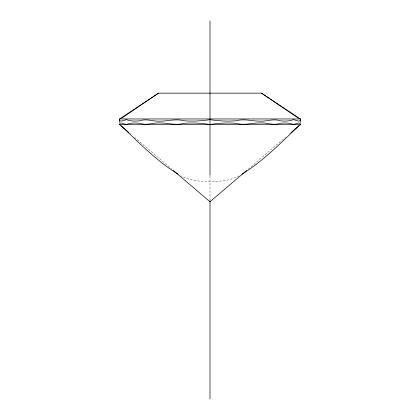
<?xml version="1.0" encoding="UTF-8"?>
<svg xmlns="http://www.w3.org/2000/svg" width="420" height="420" viewBox="0 0 420 420"><rect width="100%" height="100%" fill="white"/><g stroke="black" fill="none" stroke-linecap="round" stroke-linejoin="round"><path stroke-width="0.32" stroke-dasharray="2.1 1.58" d="M248.199 169.139L285.548 137.256M289.532 133.859L290.53 133.009M239.117 175.859L232.507 178.742L225.787 180.511L218.537 181.277L210 181.403L201.464 181.277L194.213 180.511L187.493 178.742L180.884 175.859M129.47 133.009L130.468 133.859M134.453 137.256L171.801 169.139M210 175.859L210 200.812"/><path stroke-width="0.63" d="M119.553 122.404L119.569 118.96L158.603 93.156M128.971 132.584L119.511 124.504L119.947 123.344L121.249 122.966L126.404 124.504C130.736 122.729 135.482 122.834 140.049 123.344C146.559 125.811 153.059 122.509 159.726 122.966C167.811 122.813 175.739 125.722 183.74 123.344C192.507 122.656 201.322 123.076 210 124.504C218.678 123.076 227.493 122.656 236.261 123.344C244.262 125.722 252.189 122.813 260.274 122.966C266.942 122.509 273.441 125.811 279.951 123.344C284.519 122.834 289.264 122.729 293.596 124.504L298.751 122.966L300.053 123.344L300.489 124.504L291.029 132.584M300.489 119.653L300.053 120.755L298.751 121.139L293.596 119.653C289.244 121.338 284.519 121.275 279.951 120.755C273.436 118.409 266.931 121.548 260.274 121.139C252.194 121.259 244.262 118.498 236.261 120.755C227.493 121.454 218.684 121.002 210 119.653C201.316 121.002 192.507 121.454 183.74 120.755C175.739 118.498 167.806 121.259 159.726 121.139C153.069 121.548 146.559 118.409 140.049 120.755C135.482 121.275 130.757 121.343 126.404 119.653L121.249 121.139L119.947 120.755L119.511 119.653M299.045 125.591C280.954 142.79 263.277 161.065 241.904 174.227M246.708 170.415L210 201.747L173.292 170.415M121.642 118.204L158.419 93.156L261.576 93.156L298.358 118.204M119.511 118.96L300.489 118.96M119.511 124.504L300.489 124.504M178.096 174.227C156.723 161.065 139.046 142.79 120.955 125.591M261.397 93.156L300.431 118.96L300.447 122.404M210 21L210 175.245M210 200.812L210 399"/></g></svg>
